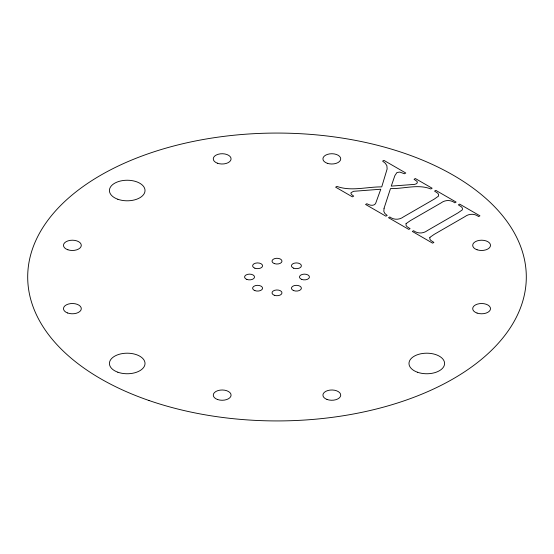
<?xml version="1.0" encoding="UTF-8"?>
<svg xmlns="http://www.w3.org/2000/svg" width="554" height="554" viewBox="0 0 554 554"><rect width="100%" height="100%" fill="white"/><g stroke="black" fill="none" stroke-linecap="round" stroke-linejoin="round"><path stroke-width="0.83" d="M406.061 223.643L406.027 225.353L406.948 226.614L410.078 228.663L408.79 229.404L388.506 217.694L389.794 216.953C393.942 220.132 399.545 219.931 403.651 216.773L434.239 199.115L438.533 196.109L438.602 194.419L437.66 193.145L434.551 191.109L435.846 190.368L456.122 202.078L454.834 202.819C450.686 199.641 445.063 199.842 440.942 202.986L410.355 220.637L406.061 223.643M429.869 237.389L429.835 239.099L430.756 240.36L433.886 242.41L432.598 243.151L412.315 231.44L413.603 230.699C417.751 233.878 423.353 233.677 427.466 230.519L458.047 212.861L462.341 209.855L462.41 208.166L461.468 206.891L458.359 204.855L459.654 204.114L479.937 215.825L478.642 216.566C474.494 213.387 468.878 213.588 464.751 216.732L434.17 234.384L429.869 237.389M384.054 208.269L383.825 211.386L384.857 213.47L387.177 215.437L385.882 216.185L365.564 204.454L366.859 203.713C369.407 205.209 373.271 206.4 375.515 203.747L380.785 189.219L353.577 191.303L351.063 192.667L350.938 193.554L351.735 194.676L353.694 196.109L352.406 196.857L335.613 187.162L336.908 186.414C351.271 191.636 366.949 186.726 381.734 186.899L387.135 168.956L386.879 165.708L385.349 163.298L382.606 161.124L383.894 160.376L405.784 173.014L404.489 173.762L399.759 172.072L396.955 172.509L394.857 175.653L391.262 186.116L414.704 184.371L416.469 183.734L417.342 182.751L417.044 181.387L414.06 179.281L415.348 178.533L432.141 188.228L430.853 188.976C418.055 183.824 403.762 188.956 390.494 188.575L384.054 208.269M148.978 400.5A249.3 143.929 0 0 0 526.272 279.258A249.3 143.929 0 0 0 155.757 151.235A249.3 143.929 0 0 0 148.978 400.5M477.077 249.771A8.906 5.138 0 0 0 490.512 245.401A8.906 5.138 0 0 0 477.236 240.865A8.906 5.138 0 0 0 477.077 249.771M327.289 163.292A8.906 5.138 0 0 0 340.731 158.922A8.906 5.138 0 0 0 327.456 154.393A8.906 5.138 0 0 0 327.289 163.292M217.327 163.181A8.906 5.138 0 0 0 231.066 159.137A8.906 5.138 0 0 0 218.131 154.289A8.906 5.138 0 0 0 217.327 163.181M117.836 199.26A17.804 10.284 0 0 0 145.016 190.846A17.804 10.284 0 0 0 118.798 181.463A17.804 10.284 0 0 0 117.836 199.26M67.858 249.771A8.906 5.138 0 0 0 81.293 245.401A8.906 5.138 0 0 0 68.017 240.865A8.906 5.138 0 0 0 67.858 249.771M67.54 312.962A8.906 5.138 0 0 0 81.286 308.924A8.906 5.138 0 0 0 68.35 304.07A8.906 5.138 0 0 0 67.54 312.962M117.836 372.212A17.804 10.284 0 0 0 145.016 363.798A17.804 10.284 0 0 0 118.798 354.415A17.804 10.284 0 0 0 117.836 372.212M217.646 399.552A8.906 5.138 0 0 0 231.08 395.182A8.906 5.138 0 0 0 217.805 390.653A8.906 5.138 0 0 0 217.646 399.552M326.978 399.441A8.906 5.138 0 0 0 340.717 395.397A8.906 5.138 0 0 0 327.781 390.549A8.906 5.138 0 0 0 326.978 399.441M417.397 372.212A17.804 10.284 0 0 0 444.585 363.798A17.804 10.284 0 0 0 418.367 354.415A17.804 10.284 0 0 0 417.397 372.212M477.077 313.079A8.906 5.138 0 0 0 490.512 308.71A8.906 5.138 0 0 0 477.236 304.174A8.906 5.138 0 0 0 477.077 313.079M274.285 263.566A4.986 2.881 0 0 0 281.979 261.301A4.986 2.881 0 0 0 274.736 258.586A4.986 2.881 0 0 0 274.285 263.566M301.736 279.417A4.986 2.881 0 0 0 309.43 277.152A4.986 2.881 0 0 0 302.186 274.438A4.986 2.881 0 0 0 301.736 279.417M274.285 295.261A4.986 2.881 0 0 0 281.979 292.997A4.986 2.881 0 0 0 274.736 290.282A4.986 2.881 0 0 0 274.285 295.261M246.835 279.417A4.986 2.881 0 0 0 254.528 277.152A4.986 2.881 0 0 0 247.285 274.438A4.986 2.881 0 0 0 246.835 279.417M293.696 268.205A4.986 2.881 0 0 0 301.39 265.948A4.986 2.881 0 0 0 294.146 263.226A4.986 2.881 0 0 0 293.696 268.205M293.696 290.621A4.986 2.881 0 0 0 301.39 288.357A4.986 2.881 0 0 0 294.146 285.642A4.986 2.881 0 0 0 293.696 290.621M254.875 290.621A4.986 2.881 0 0 0 262.568 288.357A4.986 2.881 0 0 0 255.325 285.642A4.986 2.881 0 0 0 254.875 290.621M254.875 268.205A4.986 2.881 0 0 0 262.568 265.948A4.986 2.881 0 0 0 255.325 263.226A4.986 2.881 0 0 0 254.875 268.205"/></g></svg>
